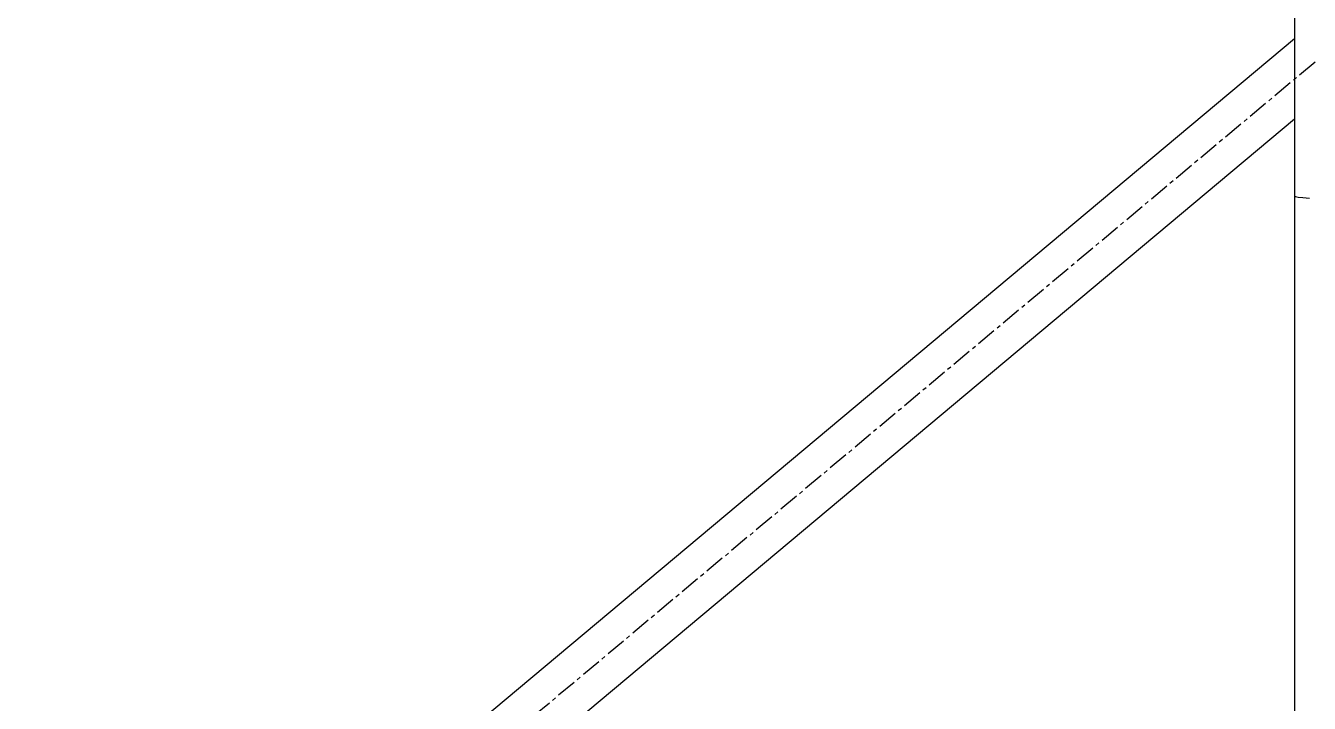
# Model space of a CAD drawing. Header units: millimetres. Extents: x 5143 to 30813, y 232 to 21408.
# Drawn here: x 11264 to 11770, y 10420 to 10688 of the extents above; entities that cross this region are included whole.
import ezdxf

# ---------------------------------------------------------------- set-up
doc = ezdxf.new("R2010")
doc.units = ezdxf.units.MM
doc.header["$LTSCALE"] = 0.25
doc.linetypes.add('CENTER', pattern=[50.8, 31.75, -6.35, 6.35, -6.35])
doc.linetypes.add('XKITLINE00', pattern=[0])

msp = doc.modelspace()

# ---------------------------------------------------------------- linework, layer by layer
at = {"color": 8, "linetype": 'XKITLINE00'}
for p, q in [((11763.8, 11020.27), (11763.8, 10620.27)), ((11763.8, 10682.31), (10997.76, 10040.87)), ((11763.8, 10650.63), (11013.09, 10022.04)), ((11764.16, 10620.05), (11763.8, 10620.27)), ((11764.16, 10620.05), (11763.8, 10620.27)), ((11763.8, 10620.27), (11763.8, 8951.04)), ((11765.26, 10619.83), (11764.16, 10620.05)), ((11765.26, 10619.83), (11764.16, 10620.05)), ((11767.08, 10619.61), (11765.26, 10619.83)), ((11767.08, 10619.61), (11765.26, 10619.83)), ((11769.6, 10619.39), (11767.08, 10619.61)), ((11769.6, 10619.39), (11767.08, 10619.61))]:
    msp.add_line(p, q, dxfattribs=at)
at = {"color": 8, "linetype": 'CENTER'}
msp.add_line((11840, 10730.27), (11005.43, 10031.45), dxfattribs=at)

doc.saveas('drawing.dxf')
